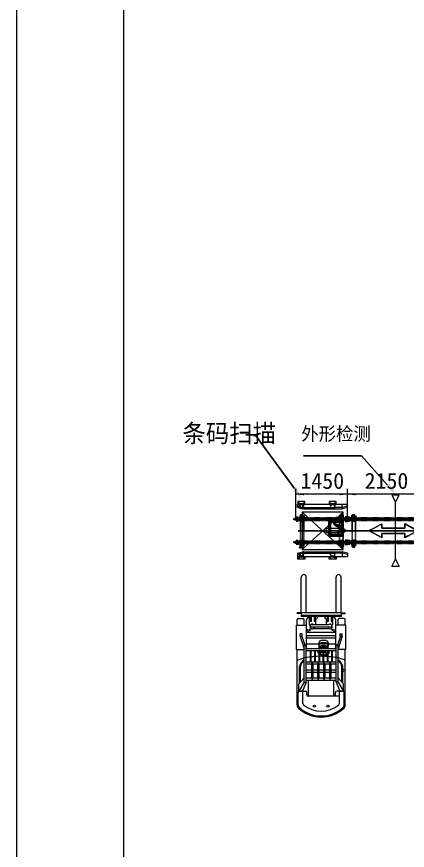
# Model space of a CAD drawing. Header units: millimetres. Extents: x -50460 to 50460, y -35640 to 35640.
# Drawn here: x -50460 to -39499, y -21718 to 1651 of the extents above; entities that cross this region are included whole.
import ezdxf
from ezdxf.enums import TextEntityAlignment as Align

# ---------------------------------------------------------------- set-up
doc = ezdxf.new("R2010")
doc.units = ezdxf.units.MM
for name, pattern in [('AD_LTYPE3 0 mm_1_1_1_1_1_1_1_1_1_1_1_1', [16, 13, -1, 1, -1]), ('AM_ISO08W050', [16, 13, -1, 1, -1]), ('Amconstr', [2, 1, -1]), ('C_1_1_1_1_1_1_1_1_1_1', [16, 13, -1, 1, -1]), ('DASHED', [12, 1, -1, 1, -1, 1, -1, 1, -1, 1, -1, 1, -1]), ('DASHED_1_1_1_1_1_1_1_1_1_1', [12, 1, -1, 1, -1, 1, -1, 1, -1, 1, -1, 1, -1]), ('点画线', [18, 12, -2, 2, -2])]:
    doc.linetypes.add(name, pattern=pattern)
doc.layers.get('0').update_dxf_attribs({"lineweight": 35})
for name, color, linetype, lineweight in [('1', 4, 'Continuous', 18), ('AM_CL', 1, 'Amconstr', 25), ('CAR', 1, 'Continuous', 18), ('CONV', 4, 'Continuous', 18), ('EB0', 7, 'Continuous', 15), ('PALLET', 4, 'Continuous', 18), ('S', 1, 'C_1_1_1_1_1_1_1_1_1_1', 25), ('中心线层', 1, '点画线', 18), ('中心线层AM_7', 1, 'AM_ISO08W050', 25), ('剖面线层AM_8', 4, 'Continuous', 25), ('尺寸线层', 4, 'Continuous', 18), ('标注层AM_5', 3, 'Continuous', 25), ('粗实线层', 7, 'Continuous', 15), ('粗实线层AM_0', 7, 'Continuous', 50), ('细实线层', 3, 'Continuous', 18), ('细线', 7, 'Continuous', 18), ('虚线', 6, 'DASHED', 25)]:
    doc.layers.add(name, color=color, linetype=linetype, lineweight=lineweight)
doc.styles.add('标准', font='', dxfattribs={"width": 0.667})
doc.styles.get('标准').set_extended_font_data('宋体')
doc.dimstyles.new('AM_DEMATIC$0', dxfattribs={"dimscale": 120, "dimtxt": 3, "dimasz": 1.5, "dimexe": 1, "dimexo": 0, "dimgap": 1, "dimtad": 1, "dimdsep": 46, "dimtxsty": 'Standard', "dimblk": '_CAXARROW', "dimcen": 0, "dimdle": 3, "dimclrd": 256, "dimclre": 256, "dimclrt": 2, "dimadec": 0, "dimazin": 2, "dimtfac": 0.707107, "dimtdec": 3, "dimtmove": 0, "dimatfit": 3, "dimfxl": 0, "dimfrac": 2, "dimtolj": 1, "dimlwd": 18, "dimarcsym": 0})

# ---------------------------------------------------------------- blocks, each defined once
blk = doc.blocks.new('*X244')
at = {"layer": '粗实线层'}
blk.add_line((-395.5, 287), (-395.5, -287), dxfattribs=at)
at = {"layer": '细实线层'}
blk.add_line((-420.5, 297), (-420.5, -297), dxfattribs=at)
at = {"layer": '尺寸线层', "linetype": 'Continuous', "style": '标准', "width": 0.667}
blk.add_attdef('图纸编号', text='', height=5.19, rotation=180, dxfattribs=at).set_placement((-370.5, 282), align=Align.MIDDLE_CENTER)
blk = doc.blocks.new('*X796')
at = {"layer": 'EB0'}
blk.add_line((0, -800), (0, 800), dxfattribs=at)
for points in [[(100, 1000), (-100, 1000), (0, 800), (100, 1000)], [(100, -1000), (-100, -1000), (0, -800), (100, -1000)]]:
    blk.add_lwpolyline(points, dxfattribs=at)
blk = doc.blocks.new('*X797')
at = {"layer": 'CAR'}
for p, q in [((-1247, 2915), (-1247, 3915)), ((-1107, 2915), (-1107, 3915)), ((-272, 2915), (-272, 3915)), ((-132, 2915), (-132, 3915)), ((-1365, 2895), (-1365, 2915)), ((-1247, 2915), (-1365, 2915)), ((-1247, 2895), (-1365, 2895)), ((-132, 2915), (-1247, 2915)), ((-1247, 2915), (-1247, 2815)), ((-132, 2835), (-1247, 2835)), ((-132, 2815), (-1247, 2815)), ((-1021, 2587), (-1021, 2815)), ((-1001, 2815), (-1001, 2815)), ((-1001, 2815), (-1001, 2675)), ((-971, 2815), (-1001, 2815)), ((-971, 2815), (-971, 2675)), ((-891, 2815), (-891, 2675)), ((-861, 2815), (-891, 2815)), ((-861, 2815), (-861, 2675)), ((-519, 2815), (-519, 2675)), ((-489, 2815), (-489, 2675)), ((-409, 2815), (-409, 2675)), ((-379, 2815), (-379, 2675)), ((-359, 2587), (-359, 2815)), ((-132, 2915), (-132, 2815)), ((-132, 2915), (-15, 2915)), ((-132, 2895), (-15, 2895)), ((-15, 2895), (-15, 2915)), ((-1101, 2367), (-1101, 2715)), ((-1021, 2587), (-1001, 2587)), ((-971, 2675), (-1001, 2675)), ((-1001, 2532), (-1001, 2587)), ((-965, 2587), (-478, 2587)), ((-861, 2675), (-891, 2675)), ((-844, 2587), (-844, 2738)), ((-536, 2587), (-536, 2738)), ((-519, 2675), (-489, 2675)), ((-409, 2675), (-379, 2675)), ((-379, 2532), (-379, 2587)), ((-359, 2587), (-379, 2587)), ((-279, 2467), (-279, 2715)), ((-1380, 2564), (-1101, 2564)), ((-1380, 1882), (-1380, 2564)), ((-1101, 1908), (-1101, 2564)), ((-279, 2367), (-1101, 2367)), ((-985, 2537), (-985, 2567)), ((-965, 2517), (-415, 2517)), ((-459, 2467), (-936, 2467)), ((-395, 2537), (-395, 2567)), ((0, 2564), (-279, 2564)), ((-279, 1908), (-279, 2564)), ((0, 1882), (0, 2564)), ((-1219, 2324), (-1280, 2324)), ((-1280, 2257), (-1280, 2324)), ((-1280, 2257), (-1167, 1908)), ((-1280, 2257), (-1219, 2257)), ((-1228, 2257), (-1148, 2011)), ((-1219, 2257), (-1219, 2324)), ((-279, 2267), (-1101, 2267)), ((-279, 2200), (-1101, 2200)), ((-562, 2139), (-686, 2139)), ((-152, 2257), (-232, 2011)), ((-100, 2257), (-213, 1908)), ((-161, 2324), (-100, 2324)), ((-161, 2257), (-161, 2324)), ((-100, 2257), (-161, 2257)), ((-100, 2257), (-100, 2324)), ((-1380, 1882), (-1167, 1882)), ((-1365, 620), (-1365, 1882)), ((-1167, 971), (-1167, 1983)), ((-1107, 971), (-1107, 1983)), ((-273, 1908), (-1107, 1908)), ((-756, 2040), (-1101, 2040)), ((-756, 2069), (-756, 1991)), ((-634, 1941), (-706, 1941)), ((-562, 2069), (-686, 2069)), ((-562, 2048), (-686, 2048)), ((-634, 1908), (-634, 1970)), ((-614, 1908), (-614, 1970)), ((-542, 1941), (-614, 1941)), ((-492, 2069), (-492, 1991)), ((-279, 2040), (-492, 2040)), ((-273, 971), (-273, 1983)), ((-213, 971), (-213, 1983)), ((0, 1882), (-213, 1882)), ((-15, 620), (-15, 1882)), ((-1365, 1585), (-1167, 1651)), ((-273, 1848), (-1107, 1848)), ((-998, 1848), (-998, 1545)), ((-978, 1848), (-978, 1545)), ((-879, 1848), (-879, 1545)), ((-859, 1848), (-859, 1545)), ((-760, 1848), (-760, 1545)), ((-740, 1848), (-740, 1545)), ((-653, 1840), (-737, 1781)), ((-642, 1823), (-726, 1765)), ((-640, 1848), (-640, 1545)), ((-640, 1848), (-640, 1545)), ((-620, 1848), (-620, 1545)), ((-620, 1848), (-620, 1545)), ((-607, 1823), (-523, 1765)), ((-595, 1840), (-521, 1788)), ((-521, 1848), (-521, 1545)), ((-501, 1848), (-501, 1545)), ((-402, 1848), (-402, 1545)), ((-382, 1848), (-382, 1545)), ((-15, 1585), (-213, 1651)), ((-1299, 938), (-1299, 1411)), ((-1274, 968), (-1274, 1411)), ((-1107, 1545), (-273, 1545)), ((-1107, 1485), (-960, 1485)), ((-960, 1485), (-960, 1078)), ((-920, 1485), (-920, 1078)), ((-920, 1485), (-793, 1485)), ((-793, 1485), (-793, 1078)), ((-753, 1485), (-753, 1078)), ((-753, 1485), (-627, 1485)), ((-627, 1485), (-627, 1078)), ((-587, 1485), (-587, 1078)), ((-587, 1485), (-460, 1485)), ((-460, 1485), (-460, 1078)), ((-420, 1485), (-420, 1078)), ((-420, 1485), (-273, 1485)), ((-106, 968), (-106, 1411)), ((-81, 938), (-81, 1411)), ((-1107, 1314), (-960, 1314)), ((-1107, 1254), (-960, 1254)), ((-920, 1314), (-793, 1314)), ((-920, 1254), (-793, 1254)), ((-753, 1314), (-627, 1314)), ((-753, 1254), (-627, 1254)), ((-587, 1314), (-460, 1314)), ((-587, 1254), (-460, 1254)), ((-420, 1314), (-273, 1314)), ((-420, 1254), (-273, 1254)), ((-1167, 971), (-1315, 720)), ((-1167, 1094), (-1313, 922)), ((-1107, 971), (-1218, 720)), ((-1167, 971), (-1107, 971)), ((-960, 1078), (-1107, 1078)), ((-273, 1018), (-1107, 1018)), ((-1050, 575), (-1050, 1018)), ((-793, 1078), (-920, 1078)), ((-627, 1078), (-753, 1078)), ((-460, 1078), (-587, 1078)), ((-273, 1078), (-420, 1078)), ((-330, 575), (-330, 1018)), ((-273, 971), (-162, 720)), ((-213, 971), (-273, 971)), ((-213, 1094), (-67, 922)), ((-213, 971), (-65, 720)), ((-1315, 720), (-1315, 916)), ((-1315, 720), (-1218, 720)), ((-1200, 720), (-1265, 720)), ((-1200, 374), (-1200, 720)), ((-1200, 720), (-1125, 720)), ((-180, 720), (-255, 720)), ((-115, 720), (-180, 720)), ((-180, 374), (-180, 720)), ((-180, 720), (-115, 720)), ((-65, 720), (-162, 720)), ((-65, 720), (-65, 916)), ((-1365, 322), (-1365, 620)), ((-1335, 335), (-1335, 691)), ((-1095, 615), (-1095, 690)), ((-180, 575), (-1055, 575)), ((-285, 615), (-285, 690)), ((-45, 335), (-45, 691)), ((-15, 322), (-15, 620))]:
    blk.add_line(p, q, dxfattribs=at)
at = {"layer": 'CAR', "color": 171}
for p, q in [((-1365, 2564), (-1365, 2727)), ((-1335, 2757), (-1199, 2757)), ((-1169, 2564), (-1169, 2727)), ((-211, 2564), (-211, 2727)), ((-45, 2757), (-181, 2757)), ((-15, 2564), (-15, 2727))]:
    blk.add_line(p, q, dxfattribs=at)
at = {"layer": 'CAR'}
for centre, radius in [((-1012, 2437), 21.7), ((-368, 2437), 21.7), ((-48, 1302), 31.5), ((-880, 297), 31.9), ((-500, 297), 31.9)]:
    blk.add_circle(centre, radius, dxfattribs=at)
for centre, radius, start, end in [((-1177, 3915), 70, 0, 180), ((-202, 3915), 70, 0, 180), ((-996, 2712), 105, 103.8499, 178.8304), ((-880, 2834), 103, 290.8232, 349.0375), ((-500, 2834), 103, 190.9625, 249.1768), ((-384, 2712), 105, 1.1696, 76.1501), ((-936, 2532), 64.9, 58.0975, 346.7262), ((-965, 2567), 20, 90, 180), ((-444, 2532), 64.9, 193.2738, 121.9025), ((-415, 2567), 20, 0, 90), ((-921, 2547), 200, 205.8419, 244.1581), ((-965, 2537), 20, 180, 270), ((-415, 2537), 20, 270, 0), ((-459, 2547), 200, 295.8419, 334.1581), ((-686, 2069), 70, 90, 180), ((-562, 2069), 70, 0, 90), ((-1137, 1983), 30, 360, 180), ((-686, 1999), 70, 90, 180), ((-706, 1991), 50, 180, 225.5), ((-686, 1978), 70, 90, 174.2839), ((-706, 1991), 50, 264.0371, 270), ((-562, 1999), 70, 0, 90), ((-562, 1978), 70, 5.7161, 90), ((-542, 1991), 50, 270, 275.1726), ((-542, 1991), 50, 313.8956, 0), ((-243, 1983), 30, 360, 180), ((-690, -867), 2563, 96.8987, 100.7258), ((-690, -867), 2563, 94.2225, 96.4486), ((-690, -867), 2563, 91.5554, 93.7743), ((-690, -867), 2563, 88.8918, 91.1082), ((-624, 1848), 30, 180.0492, 237.144), ((-624, 1848), 30, 277.1309, 359.9508), ((-690, -867), 2563, 86.2257, 88.4446), ((-690, -867), 2563, 83.5514, 85.7775), ((-690, -867), 2563, 79.2742, 83.1013), ((-1070, 1374), 232, 114.7738, 170.8434), ((-1070, 1374), 207, 118.0064, 170.8434), ((-940, 1485), 20, 360, 180), ((-773, 1485), 20, 0, 180), ((-607, 1485), 20, 360, 180), ((-440, 1485), 20, 0, 180), ((-310, 1374), 232, 9.1566, 65.2262), ((-310, 1374), 207, 9.1566, 61.9936), ((-940, 1078), 20, 180, 0), ((-773, 1078), 20, 180, 0), ((-607, 1078), 20, 180, 0), ((-440, 1078), 20, 180, 0), ((-1265, 620), 100, 90, 180), ((-1305, 916), 10, 139.7092, 180), ((-1125, 690), 30, 0, 90), ((-255, 690), 30, 90, 180), ((-115, 620), 100, 0, 90), ((-1055, 615), 40, 180, 270), ((-325, 615), 40, 270, 0), ((-1265, 322), 100, 180, 226.9194), ((-1235, 335), 100, 180, 227.8315), ((-690, 936), 942, 226.9194, 313.0806), ((-690, 936), 912, 227.8315, 312.1685), ((-1150, 374), 50, 180, 230.7375), ((-690, 936), 777, 230.7375, 309.2625), ((-230, 374), 50, 309.2625, 0), ((-145, 335), 100, 312.1685, 360), ((-115, 322), 100, 313.0806, 360)]:
    blk.add_arc(centre, radius, start, end, dxfattribs=at)
at = {"layer": 'CAR', "color": 171}
for centre, start, end in [((-1335, 2727), 90, 180), ((-1199, 2727), 0, 90), ((-181, 2727), 90, 180), ((-45, 2727), 360, 90)]:
    blk.add_arc(centre, 30, start, end, dxfattribs=at)
at = {"layer": 'CAR'}
for start_param, end_param in [(3.545866, 5.878912), (0.000163, 0.608125), (0.796087, 1.471993), (1.593367, 2.243925), (2.410802, 3.141429)]:
    blk.add_ellipse((-624, 1848), major_axis=(-165, 0), ratio=0.924074, start_param=start_param, end_param=end_param, dxfattribs=at)
for points, knots in [([(-742, 1908), (-741, 1908), (-741, 1909), (-736, 1917), (-730, 1924), (-717, 1937), (-710, 1943), (-694, 1953), (-686, 1957), (-668, 1964), (-659, 1966), (-640, 1969), (-631, 1970), (-611, 1970), (-602, 1969), (-583, 1965), (-574, 1962), (-557, 1954), (-549, 1950), (-534, 1939), (-527, 1933), (-515, 1921), (-511, 1914), (-506, 1908)], [0, 0, 0, 0, 717.502247, 717.502247, 7231.719682, 7231.719682, 13745.937118, 13745.937118, 20260.154553, 20260.154553, 26774.371989, 26774.371989, 33288.589424, 33288.589424, 39802.80686, 39802.80686, 46317.024296, 46317.024296, 52831.241731, 52831.241731, 59345.459167, 59345.459167, 65194.90892, 65194.90892, 65194.90892, 65194.90892]), ([(-640, 1726), (-646, 1727), (-651, 1728), (-666, 1731), (-675, 1734), (-692, 1742), (-700, 1746), (-715, 1757), (-722, 1763), (-732, 1774), (-736, 1779), (-740, 1784)], [0, 0, 0, 0, 3845.530928, 3845.530928, 10508.874471, 10508.874471, 17172.218013, 17172.218013, 23835.561555, 23835.561555, 28509.845701, 28509.845701, 28509.845701, 28509.845701]), ([(-521, 1768), (-523, 1767), (-524, 1765), (-532, 1758), (-539, 1752), (-555, 1742), (-563, 1738), (-581, 1731), (-590, 1729), (-606, 1726), (-613, 1725), (-620, 1725)], [0, 0, 0, 0, 1568.060515, 1568.060515, 8479.039914, 8479.039914, 15390.019313, 15390.019313, 22300.998712, 22300.998712, 27328.834353, 27328.834353, 27328.834353, 27328.834353]), ([(-489, 1848), (-489, 1842), (-490, 1837), (-491, 1824), (-494, 1815), (-498, 1804), (-500, 1800), (-501, 1797)], [0, 0, 0, 0, 5273.843815, 5273.843815, 13729.662654, 13729.662654, 17484.563774, 17484.563774, 17484.563774, 17484.563774])]:
    blk.add_open_spline(points, degree=3, knots=knots, dxfattribs=at)
blk = doc.blocks.new('*X799')
at = {"layer": 'EB0'}
for p, q in [((919, 1470), (919, 1535)), ((919, 1535), (919, 1528)), ((920, 1470), (919, 1470)), ((928, 1522), (924, 1474)), ((1026, 1529), (936, 1529)), ((1038, 1474), (1034, 1522)), ((1044, 1470), (1042, 1470)), ((1044, 1535), (1044, 1470))]:
    blk.add_line(p, q, dxfattribs=at)
for centre, radius, start, end in [((920, 1474), 4, 270, 355), ((936, 1521), 8, 90, 175), ((1026, 1521), 8, 5, 90), ((1042, 1474), 4, 185, 270)]:
    blk.add_arc(centre, radius, start, end, dxfattribs=at)
blk = doc.blocks.new('*X800')
at = {"layer": 'EB0'}
for p, q in [((44, 1470), (44, 1535)), ((44, 1535), (44, 1528)), ((45, 1470), (44, 1470)), ((53, 1522), (49, 1474)), ((151, 1529), (61, 1529)), ((163, 1474), (159, 1522)), ((169, 1470), (167, 1470)), ((169, 1535), (169, 1470))]:
    blk.add_line(p, q, dxfattribs=at)
for centre, radius, start, end in [((45, 1474), 4, 270, 355), ((61, 1521), 8, 90, 175), ((151, 1521), 8, 5, 90), ((167, 1474), 4, 185, 270)]:
    blk.add_arc(centre, radius, start, end, dxfattribs=at)
blk = doc.blocks.new('*X801')
at = {"layer": 'EB0'}
for p, q in [((920, 140), (919, 140)), ((919, 140), (919, 75)), ((919, 75), (919, 82)), ((928, 88), (924, 136)), ((1026, 81), (936, 81)), ((1038, 136), (1034, 88)), ((1044, 140), (1042, 140)), ((1044, 75), (1044, 140))]:
    blk.add_line(p, q, dxfattribs=at)
for centre, radius, start, end in [((920, 136), 4, 5, 90), ((936, 89), 8, 185, 270), ((1026, 89), 8, 270, 355), ((1042, 136), 4, 90, 175)]:
    blk.add_arc(centre, radius, start, end, dxfattribs=at)
blk = doc.blocks.new('*X802')
at = {"layer": 'EB0'}
for p, q in [((45, 140), (44, 140)), ((44, 140), (44, 75)), ((44, 75), (44, 82)), ((53, 88), (49, 136)), ((151, 81), (61, 81)), ((163, 136), (159, 88)), ((169, 140), (167, 140)), ((169, 75), (169, 140))]:
    blk.add_line(p, q, dxfattribs=at)
for centre, radius, start, end in [((45, 136), 4, 5, 90), ((61, 89), 8, 185, 270), ((151, 89), 8, 270, 355), ((167, 136), 4, 90, 175)]:
    blk.add_arc(centre, radius, start, end, dxfattribs=at)
blk = doc.blocks.new('*X798')
at = {"layer": 'EB0'}
for points in [[(0, 1449), (3, 1442), (3, 1448)], [(1400, 1449), (1397, 1442), (1397, 1448)], [(0, 161), (3, 168), (3, 162)], [(1400, 161), (1397, 168), (1397, 162)]]:
    blk.add_hatch(color=256, dxfattribs=at).paths.add_polyline_path(points, flags=0)
for p, q in [((0, 1535), (1400, 1535)), ((0, 1449), (0, 1535)), ((0, 1483), (151, 1443)), ((3, 1442), (151, 1405)), ((6, 1545), (6, 1535)), ((75, 1424), (75, 1535)), ((75, 1482), (75, 1417)), ((151, 1405), (151, 1535)), ((151, 1443), (170, 1443)), ((170, 1405), (151, 1405)), ((170, 1443), (1053, 1443)), ((170, 1405), (1053, 1405)), ((206, 1545), (206, 1535)), ((881, 1545), (881, 1535)), ((1249, 1443), (1053, 1443)), ((1053, 1405), (1249, 1405)), ((1081, 1545), (1081, 1535)), ((1249, 1405), (1249, 1535)), ((1400, 1483), (1249, 1443)), ((1397, 1442), (1249, 1405)), ((1400, 1449), (1400, 1535)), ((0, 127), (151, 167)), ((0, 161), (0, 75)), ((0, 75), (1400, 75)), ((3, 168), (151, 205)), ((6, 65), (6, 75)), ((75, 192), (75, 127)), ((75, 186), (75, 75)), ((151, 205), (151, 75)), ((170, 205), (151, 205)), ((151, 167), (170, 167)), ((170, 205), (1053, 205)), ((170, 167), (1053, 167)), ((206, 65), (206, 75)), ((881, 65), (881, 75)), ((1053, 205), (1249, 205)), ((1249, 167), (1053, 167)), ((1081, 65), (1081, 75)), ((1249, 205), (1249, 75)), ((1397, 168), (1249, 205)), ((1400, 127), (1249, 167)), ((1400, 161), (1400, 75))]:
    blk.add_line(p, q, dxfattribs=at)
at = {"layer": 'EB0', "color": 4, "linetype": 'AD_LTYPE3 0 mm_1_1_1_1_1_1_1_1_1_1_1_1', "lineweight": 25}
for p, q in [((22, 1570), (50, 1570)), ((36, 1556), (36, 1584)), ((81, 1562), (81, 1506)), ((131, 1506), (131, 1563)), ((162, 1570), (190, 1570)), ((176, 1556), (176, 1584)), ((897, 1570), (925, 1570)), ((911, 1556), (911, 1584)), ((956, 1562), (956, 1506)), ((956, 1526), (956, 1556)), ((956, 1513), (956, 1542)), ((1006, 1506), (1006, 1563)), ((1037, 1570), (1065, 1570)), ((1051, 1556), (1051, 1584)), ((22, 40), (50, 40)), ((36, 54), (36, 26)), ((81, 48), (81, 104)), ((131, 106), (131, 68)), ((131, 84), (131, 47)), ((162, 40), (190, 40)), ((176, 54), (176, 26)), ((897, 40), (925, 40)), ((911, 54), (911, 26)), ((956, 48), (956, 104)), ((1006, 104), (1006, 47)), ((1037, 40), (1065, 40)), ((1051, 54), (1051, 26))]:
    blk.add_line(p, q, dxfattribs=at)
at = {"layer": 'EB0'}
for points in [[(206, 1545), (206, 1610), (6, 1610), (6, 1545), (206, 1545)], [(1081, 1545), (1081, 1610), (881, 1610), (881, 1545), (1081, 1545)], [(206, 65), (206, 0), (6, 0), (6, 65), (206, 65)], [(1081, 65), (1081, 0), (881, 0), (881, 65), (1081, 65)]]:
    blk.add_lwpolyline(points, dxfattribs=at)
for centre in [(36, 1570), (176, 1570), (911, 1570), (1051, 1570), (36, 40), (176, 40), (911, 40), (1051, 40)]:
    blk.add_circle(centre, 9.5, dxfattribs=at)
for name in ['*X800', '*X799', '*X802', '*X801']:
    blk.add_blockref(name, (0, 0), dxfattribs=at)
blk = doc.blocks.new('*X806')
at = {"layer": '虚线', "linetype": 'DASHED_1_1_1_1_1_1_1_1_1_1', "lineweight": 25}
for points in [[(17309, 32892), (17309, 32967), (17311, 32967), (17311, 32892)], [(17310, 32968), (17432, 32968), (17432, 32966), (17310, 32966)], [(17433, 32967), (17433, 32892), (17431, 32892), (17431, 32967)], [(17371, 32891), (17310, 32891), (17310, 32893), (17371, 32893)], [(17311, 32798), (17370, 32893), (17372, 32891), (17312, 32797)], [(17432, 32796), (17312, 32796), (17312, 32798), (17432, 32798)], [(17373, 32893), (17433, 32798), (17432, 32797), (17371, 32891)], [(17432, 32891), (17372, 32891), (17372, 32893), (17432, 32893)]]:
    blk.add_hatch(color=256, dxfattribs=at).paths.add_polyline_path(points, flags=0)
for p, q in [((17310, 32892), (17310, 32967)), ((17310, 32967), (17432, 32967)), ((17432, 32967), (17432, 32892)), ((17371, 32892), (17310, 32892)), ((17312, 32797), (17371, 32892)), ((17432, 32797), (17312, 32797)), ((17372, 32892), (17432, 32797)), ((17432, 32892), (17372, 32892))]:
    blk.add_line(p, q, dxfattribs=at)
blk = doc.blocks.new('*X807')
at = {"layer": '标注层AM_5'}
blk.add_hatch(color=3, dxfattribs=at).paths.add_polyline_path([(17225, 33290), (17124, 33217), (17395, 32950)], flags=0)
at = {"layer": '标注层AM_5', "color": 3}
for points in [[(15816, 34762), (16078, 34762)], [(16078, 34762), (17175, 33253)]]:
    blk.add_lwpolyline(points, dxfattribs=at)
at = {"layer": '标注层AM_5', "color": 2, "insert": (14032, 35055), "char_height": 505.7, "width": 4156.25, "attachment_point": 1, "line_spacing_factor": 1.37}
blk.add_mtext('条码扫描', dxfattribs=at)
blk = doc.blocks.new('*X809')
at = {"layer": 'S', "linetype": 'C_1_1_1_1_1_1_1_1_1_1', "lineweight": 25}
for points in [[(999, -270), (360, -270), (360, -390), (0, -195), (360, 0), (360, -120), (999, -120)], [(360, -120), (999, -120), (999, 0), (1359, -195), (999, -390), (999, -270), (360, -270)]]:
    blk.add_lwpolyline(points, dxfattribs=at)
blk = doc.blocks.new('*X808')
at = {"layer": '剖面线层AM_8'}
for points in [[(-1849, 355), (-1749, 355), (-1749, 295), (-1849, 295)], [(-649, 355), (-749, 355), (-749, 295), (-649, 295)], [(-399, 355), (-299, 355), (-299, 295), (-399, 295)], [(1501, 355), (1401, 355), (1401, 295), (1501, 295)], [(-1849, -355), (-1749, -355), (-1749, -295), (-1849, -295)], [(-649, -355), (-749, -355), (-749, -295), (-649, -295)], [(-399, -355), (-299, -355), (-299, -295), (-399, -295)], [(1501, -355), (1401, -355), (1401, -295), (1501, -295)]]:
    blk.add_hatch(color=255, dxfattribs=at).paths.add_polyline_path(points, flags=0)
at = {"layer": '1', "linetype": 'AD_LTYPE3 0 mm_1_1_1_1_1_1_1_1_1_1_1_1', "lineweight": 25}
for p, q in [((1657, 325), (-2050, 325)), ((1708, -325), (-2050, -325))]:
    blk.add_line(p, q, dxfattribs=at)
at = {"layer": 'AM_CL', "color": 16, "linetype": 'Amconstr', "lineweight": 25}
for p, q in [((-1973, 306), (-1973, 340)), ((1625, 340), (-1737, 340)), ((1625, 306), (-1737, 306)), ((-525, 306), (-525, 340)), ((-523, 306), (-523, 340)), ((1625, 306), (1625, 340)), ((-1973, -344), (-1973, -310)), ((1625, -310), (-1737, -310)), ((1625, -344), (-1737, -344)), ((-525, -344), (-525, -310)), ((-523, -344), (-523, -310)), ((1625, -344), (1625, -310))]:
    blk.add_line(p, q, dxfattribs=at)
at = {"layer": 'AM_CL', "color": 5, "linetype": 'Amconstr', "lineweight": 25}
for p, q in [((1561, 360), (-1909, 360)), ((1561, 358), (-1909, 358)), ((1561, 349), (-1909, 349)), ((1561, 300), (-1909, 300)), ((1561, 292), (-1909, 292)), ((1561, 289), (-1909, 289)), ((-1849, -295), (-1849, 295)), ((-1749, -295), (-1749, 295)), ((-1749, -295), (-1749, 295)), ((-749, -295), (-749, 295)), ((-749, -295), (-749, 295)), ((-649, -295), (-649, 295)), ((-399, -295), (-399, 295)), ((-299, -295), (-299, 295)), ((-299, -295), (-299, 295)), ((1401, -295), (1401, 295)), ((1501, -295), (1501, 295)), ((1561, -290), (-1909, -290)), ((1561, -292), (-1909, -292)), ((1561, -301), (-1909, -301)), ((1561, -350), (-1909, -350)), ((1561, -358), (-1909, -358)), ((1561, -361), (-1909, -361))]:
    blk.add_line(p, q, dxfattribs=at)
at = {"layer": 'EB0', "color": 6}
for p, q in [((-762, 58), (-1118, 58)), ((-1118, -58), (-1118, 58)), ((-566, 0), (-762, 143)), ((-762, 143), (-762, 58)), ((-762, -58), (-1118, -58)), ((-566, 0), (-762, -143)), ((-762, -143), (-762, -58))]:
    blk.add_line(p, q, dxfattribs=at)
at = {"layer": '中心线层AM_7', "color": 1, "linetype": 'AM_ISO08W050', "lineweight": 25}
for p, q in [((-1974, 284), (-1974, 365)), ((-524, 284), (-524, 365)), ((-524, 284), (-524, 365)), ((1626, 284), (1626, 365)), ((1626, 0), (1590, 22)), ((1626, -41), (1626, 40)), ((-1909, 0), (1626, 0)), ((1626, 0), (1590, -22)), ((-1974, -366), (-1974, -285)), ((-524, -366), (-524, -285)), ((-524, -366), (-524, -285)), ((1626, -366), (1626, -285))]:
    blk.add_line(p, q, dxfattribs=at)
at = {"layer": '粗实线层AM_0'}
for p, q in [((-1969, 289), (-1969, 360)), ((-1969, 360), (-1909, 360)), ((-1909, 342), (-1969, 342)), ((-1909, 305), (-1969, 305)), ((-1909, 289), (-1969, 289)), ((-1909, 289), (-1909, 360)), ((-589, 289), (-589, 360)), ((-528, 360), (-589, 360)), ((-589, 342), (-528, 342)), ((-589, 305), (-528, 305)), ((-589, 289), (-528, 289)), ((-528, 289), (-528, 360)), ((-519, 289), (-519, 360)), ((-519, 360), (-459, 360)), ((-459, 342), (-519, 342)), ((-459, 305), (-519, 305)), ((-459, 289), (-519, 289)), ((-459, 289), (-459, 360)), ((1561, 289), (1561, 360)), ((1622, 360), (1561, 360)), ((1561, 342), (1622, 342)), ((1561, 305), (1622, 305)), ((1561, 289), (1622, 289)), ((1622, 289), (1622, 360)), ((-1969, -361), (-1969, -290)), ((-1969, -290), (-1909, -290)), ((-1909, -308), (-1969, -308)), ((-1909, -345), (-1969, -345)), ((-1909, -361), (-1969, -361)), ((-1909, -361), (-1909, -290)), ((-589, -361), (-589, -290)), ((-528, -290), (-589, -290)), ((-589, -308), (-528, -308)), ((-589, -345), (-528, -345)), ((-589, -361), (-528, -361)), ((-528, -361), (-528, -290)), ((-519, -361), (-519, -290)), ((-519, -290), (-459, -290)), ((-459, -308), (-519, -308)), ((-459, -345), (-519, -345)), ((-459, -361), (-519, -361)), ((-459, -361), (-459, -290)), ((1561, -361), (1561, -290)), ((1622, -290), (1561, -290)), ((1561, -308), (1622, -308)), ((1561, -345), (1622, -345)), ((1561, -361), (1622, -361)), ((1622, -361), (1622, -290))]:
    blk.add_line(p, q, dxfattribs=at)
for points in [[(-1749, 355), (-1749, 295), (-1849, 295), (-1849, 355), (-1749, 355)], [(-1769, 430), (-1769, 290), (-1829, 290), (-1829, 430), (-1769, 430)], [(-1024, -131), (-1024, 269), (-674, 269), (-674, -131), (-1024, -131)], [(-749, 355), (-749, 295), (-649, 295), (-649, 355), (-749, 355)], [(-729, 430), (-729, 290), (-669, 290), (-669, 430), (-729, 430)], [(-299, 355), (-299, 295), (-399, 295), (-399, 355), (-299, 355)], [(-319, 430), (-319, 290), (-379, 290), (-379, 430), (-319, 430)], [(1401, 355), (1401, 295), (1501, 295), (1501, 355), (1401, 355)], [(1421, 430), (1421, 290), (1481, 290), (1481, 430), (1421, 430)], [(-1749, -355), (-1749, -295), (-1849, -295), (-1849, -355), (-1749, -355)], [(-1769, -430), (-1769, -290), (-1829, -290), (-1829, -430), (-1769, -430)], [(-749, -355), (-749, -295), (-649, -295), (-649, -355), (-749, -355)], [(-729, -430), (-729, -290), (-669, -290), (-669, -430), (-729, -430)], [(-299, -355), (-299, -295), (-399, -295), (-399, -355), (-299, -355)], [(-319, -430), (-319, -290), (-379, -290), (-379, -430), (-319, -430)], [(1401, -355), (1401, -295), (1501, -295), (1501, -355), (1401, -355)], [(1421, -430), (1421, -290), (1481, -290), (1481, -430), (1421, -430)]]:
    blk.add_lwpolyline(points, dxfattribs=at)
at = {"layer": '粗实线层AM_0', "color": 5}
for centre in [(-1799, 325), (-699, 325), (-349, 325), (1451, 325), (-1799, -325), (-699, -325), (-349, -325), (1451, -325)]:
    blk.add_circle(centre, 10, dxfattribs=at)
at = {"layer": '粗实线层AM_0'}
for centre, radius, start, end in [((-783, 248), 114, 104.4999, 255.5001), ((-812, 52), 85.8, 270, 90)]:
    blk.add_arc(centre, radius, start, end, dxfattribs=at)
blk.add_blockref('*X809', (81, 195), dxfattribs=at)
blk = doc.blocks.new('*X811')
at = {"layer": 'PALLET', "linetype": 'Continuous', "lineweight": 18}
for p, q in [((1835, 150), (685, 1200)), ((1835, 1200), (685, 150))]:
    blk.add_line(p, q, dxfattribs=at)
blk.add_lwpolyline([(1835, 1200), (685, 1200), (685, 150), (1835, 150), (1835, 1200)], dxfattribs=at)
blk = doc.blocks.new('*X837')
at = {"layer": '尺寸线层', "linetype": 'Continuous', "lineweight": 18}
for points in [[(-41175, -11738), (-40950, -11766), (-40950, -11709)], [(-39025, -11738), (-39250, -11766), (-39250, -11709)]]:
    blk.add_hatch(color=256, dxfattribs=at).paths.add_polyline_path(points, flags=0)
at = {"layer": '尺寸线层'}
for p, q in [((-41175, -12394), (-41175, -11588)), ((-39025, -12394), (-39025, -11588))]:
    blk.add_line(p, q, dxfattribs=at)
at = {"layer": '尺寸线层', "linetype": 'Continuous', "lineweight": 18}
blk.add_line((-39025, -11738), (-41175, -11738), dxfattribs=at)
at = {"layer": '尺寸线层', "color": 2, "insert": (-40084, -11363), "char_height": 450, "width": 2430, "attachment_point": 5, "line_spacing_factor": 1.37}
blk.add_mtext('2150', dxfattribs=at)
blk = doc.blocks.new('_CAXARROW')
blk.add_hatch(color=0).paths.add_polyline_path([(0, 0), (-1, 0.125), (-1, -0.125)], flags=0)
blk = doc.blocks.new('*X838')
at = {"layer": '尺寸线层', "linetype": 'Continuous', "lineweight": 18}
for points in [[(-42625, -11738), (-42400, -11766), (-42400, -11709)], [(-41175, -11738), (-41400, -11766), (-41400, -11709)]]:
    blk.add_hatch(color=256, dxfattribs=at).paths.add_polyline_path(points, flags=0)
at = {"layer": '尺寸线层'}
for p, q in [((-42625, -12394), (-42625, -11588)), ((-41175, -12394), (-41175, -11588))]:
    blk.add_line(p, q, dxfattribs=at)
at = {"layer": '尺寸线层', "linetype": 'Continuous', "lineweight": 18}
blk.add_line((-41175, -11738), (-42625, -11738), dxfattribs=at)
at = {"layer": '尺寸线层', "color": 2, "insert": (-41884, -11363), "char_height": 450, "width": 2350, "attachment_point": 5, "line_spacing_factor": 1.37}
blk.add_mtext('1450', dxfattribs=at)

msp = doc.modelspace()

# ---------------------------------------------------------------- hatches: boundary and pattern name
at = {"layer": '标注层AM_5'}
msp.add_hatch(color=3, dxfattribs=at).paths.add_polyline_path([(-40104.992, -11520.337), (-40011.58, -11437.275), (-39809.101, -11759.042)], flags=0)

# ---------------------------------------------------------------- linework, layer by layer
at = {"layer": '标注层AM_5', "color": 3}
for points in [[(-42411.655, -10658.354), (-40787.827, -10658.354)], [(-40787.827, -10658.354), (-40058.286, -11478.806)]]:
    msp.add_lwpolyline(points, dxfattribs=at)

# ---------------------------------------------------------------- block references
at = {"layer": 'CONV'}
msp.add_blockref('*X796', (-39831.914, -12759.011), dxfattribs=at)
at = {"layer": '中心线层', "linetype": '点画线', "lineweight": 18}
msp.add_blockref('*X808', (-40650.801, -12758.995), dxfattribs=at)
at = {"layer": '尺寸线层'}
msp.add_blockref('*X807', (-59841.538, -44830.917), dxfattribs=at)
at = {"layer": '粗实线层', "xscale": 120, "yscale": 120, "zscale": 120}
msp.add_blockref('*X244', (0, 0), dxfattribs=at)
at = {"layer": '细线'}
for name, p in [('*X798', (-42577.335, -13553.014)), ('*X811', (-43130.153, -13439.726)), ('*X797', (-41226.363, -17974.597))]:
    msp.add_blockref(name, p, dxfattribs=at)
at = {"layer": '虚线', "linetype": 'DASHED_1_1_1_1_1_1_1_1_1_1', "lineweight": 25}
msp.add_blockref('*X806', (-59841.538, -46036.632), dxfattribs=at)

# ---------------------------------------------------------------- texts
at = {"layer": '尺寸线层', "color": 2, "insert": (-42474.165, -9854.045), "char_height": 375, "width": 2156.97072, "attachment_point": 1, "line_spacing_factor": 1.37}
msp.add_mtext('外形检测', dxfattribs=at)

# ---------------------------------------------------------------- dimensions: what is measured, and where the dimension line sits
at = {"layer": '尺寸线层'}
for base, p1, p2, picture, middle in [((-42624.778, -11737.56), (-41174.778, -12393.527), (-42624.778, -12393.527), '*X838', (-41899.778, -11737.56)), ((-41174.778, -11737.56), (-39024.778, -12393.527), (-41174.778, -12393.527), '*X837', (-40099.778, -11737.56))]:
    dim = msp.add_linear_dim(base=base, p1=p1, p2=p2, dimstyle='AM_DEMATIC$0', override={"dimtxt": 3.75, "dimsah": 1, "dimtfill": 1, "dimtzin": 8}, dxfattribs=at)
    dim.commit()
    dim.dimension.update_dxf_attribs({"geometry": picture, "text_midpoint": middle})

doc.saveas('drawing.dxf')
